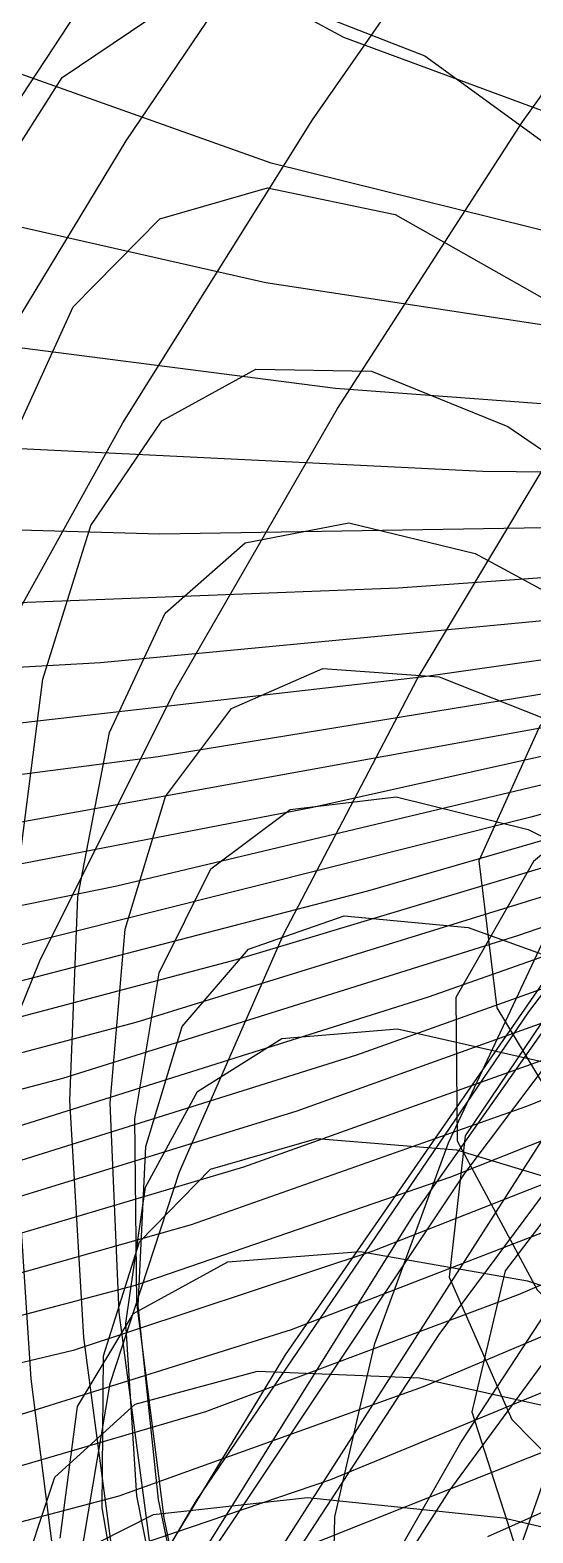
# Model space of a CAD drawing. Header units: metres. Extents: x 6 to 209, y 2 to 206.
# Drawn here: x 51.5 to 61.52, y 104.3 to 134.27 of the extents above; entities that cross this region are included whole.
import ezdxf

# ---------------------------------------------------------------- set-up
doc = ezdxf.new("R2010")
doc.units = ezdxf.units.M

msp = doc.modelspace()

# ---------------------------------------------------------------- linework, layer by layer
for points in [[(129.0956, 101.4556), (132.079, 114.9008), (134.5887, 127.5976), (136.4086, 139.2013), (137.3507, 149.4031), (137.2622, 157.9403), (136.0323, 164.6045), (133.5975, 169.2481), (129.944, 171.7892), (125.1099, 172.2131), (119.1841, 170.5728), (112.3045, 166.9859), (104.6532, 161.6303), (96.451, 154.7374), (87.9497, 146.5833), (79.4239, 137.4789), (71.1613, 127.7587), (63.4527, 117.7686), (56.5816, 107.8539), (50.8144, 98.347)], [(127.1163, 91.7818), (130.4455, 105.5275), (133.4485, 118.7661), (135.8914, 131.1371), (137.5628, 142.3086), (138.2821, 151.9881), (137.9074, 159.9318), (136.3415, 165.9527), (133.5362, 169.9262), (129.4948, 171.7935), (124.2734, 171.5632), (117.9791, 169.3103), (110.7671, 165.1727), (102.8359, 159.346), (94.4209, 152.076), (85.786, 143.6496), (77.215, 134.3844), (69.0016, 124.6173), (61.4388, 114.6926), (54.8092, 104.9493), (49.3739, 95.7097)], [(127.7255, 97.2633), (130.6337, 110.7074), (133.1576, 123.5341), (135.0807, 135.3918), (136.2103, 145.9605), (136.386, 154.9626), (135.4861, 162.1719), (133.4328, 167.4205), (130.1966, 170.604), (125.7978, 171.685), (120.3067, 170.6932), (113.8422, 167.7237), (106.5679, 162.9339), (98.6873, 156.5363), (90.4367, 148.7917), (82.0777, 139.9989), (73.8878, 130.484), (66.1511, 120.5892), (59.1478, 110.6599), (53.145, 101.0331)], [(128.3559, 95.8448), (131.7329, 109.3063), (134.6993, 122.1436), (137.0257, 134.0108), (138.5084, 144.5937), (138.9777, 153.6202), (138.3051, 160.8693), (136.4084, 166.1778), (133.2562, 169.4449), (128.8694, 170.6358), (123.3213, 169.7811), (116.736, 166.9759), (109.2842, 162.3755), (101.1782, 156.1893), (92.6645, 148.6729), (84.0155, 140.119), (75.5199, 130.8464), (67.473, 121.1887), (60.1661, 111.4827), (53.8759, 102.0558)], [(126.3735, 93.1343), (129.1545, 106.3677), (131.6408, 119.1212), (133.6187, 131.0421), (134.8949, 141.8052), (135.3043, 151.1229), (134.7167, 158.7552), (133.0431, 164.5171), (130.2393, 168.2843), (126.3088, 169.9974), (121.3034, 169.6627), (115.3223, 167.3521), (108.5092, 163.1996), (101.0481, 157.3961), (93.157, 150.1824), (85.081, 141.8406), (77.0837, 132.6831), (69.4382, 123.0424), (62.4174, 113.2584), (56.2845, 103.6668)], [(129.5499, 99.6542), (132.9159, 112.6446), (135.7922, 124.9092), (137.9576, 136.1211), (139.2191, 145.9881), (139.4204, 154.2622), (138.4483, 160.7472), (136.2372, 165.3049), (132.7728, 167.8593), (128.0931, 168.3981), (122.288, 166.9725), (115.4964, 163.6951), (107.9024, 158.7348), (99.7286, 152.3105), (91.2294, 144.6831), (82.6814, 136.1455), (74.3744, 127.0126), (66.601, 117.6094), (59.6464, 108.2599), (53.7778, 99.2755)], [(127.6799, 102.0703), (130.0799, 114.5512), (132.0644, 126.3429), (133.4428, 137.1203), (134.0485, 146.5915), (133.7462, 154.5074), (132.4379, 160.6698), (130.0669, 164.9376), (126.6215, 167.2313), (122.1355, 167.535), (116.6886, 165.8968), (110.4038, 162.4263), (103.4442, 157.2903), (96.0075, 150.7066), (88.3194, 142.9362), (80.6265, 134.2732), (73.187, 125.035), (66.2626, 115.5503), (60.1087, 106.1478), (54.9653, 97.1445)], [(50.2353, 131.2954), (54.466, 137.725), (59.046, 144.0139), (63.8149, 149.9378), (68.6137, 155.28), (73.2903, 159.8386), (77.7046, 163.4345), (81.7335, 165.9172), (85.2748, 167.1708), (88.2505, 167.1181), (90.609, 165.7237), (92.3264, 162.9955), (93.4073, 158.9851), (93.8833, 153.7856), (93.8117, 147.5298), (93.2729, 140.3849), (92.3664, 132.5475), (91.2069, 124.2375), (89.9193, 115.6899), (88.6339, 107.1478), (87.4804, 98.854)], [(49.622, 125.8125), (53.4148, 132.0641), (57.6487, 138.3237), (62.1703, 144.3718), (66.8239, 149.9908), (71.4573, 154.9731), (75.9266, 159.1288), (80.1012, 162.2918), (83.8686, 164.3265), (87.1375, 165.1327), (89.8408, 164.649), (91.9379, 162.8555), (93.4149, 159.7751), (94.2853, 155.4723), (94.5883, 150.0521), (94.3871, 143.656), (93.7659, 136.4578), (92.8261, 128.6576), (91.6823, 120.4757), (90.457, 112.1446), (89.2762, 103.9016)], [(130.6572, 103.0721), (133.9563, 115.4328), (136.6947, 126.9842), (138.6619, 137.4227), (139.6786, 146.4812), (139.6038, 153.9376), (138.3407, 159.6221), (135.8411, 163.422), (132.1075, 165.2847), (127.1943, 165.2194), (121.2062, 163.2954), (114.2952, 159.6391), (106.6554, 154.4295), (98.517, 147.8905), (90.1382, 140.2834), (81.7962, 131.8968), (73.7778, 123.0363), (66.3691, 114.0139), (59.8454, 105.1364), (54.4613, 96.6953)], [(50.0772, 120.5424), (53.3454, 126.4372), (57.1293, 132.4772), (61.2866, 138.4534), (65.6694, 144.1545), (70.1296, 149.3735), (74.5238, 153.9162), (78.7188, 157.607), (82.5954, 160.2963), (86.0529, 161.8651), (89.0119, 162.2299), (91.417, 161.3457), (93.2381, 159.2079), (94.471, 155.8527), (95.1371, 151.356), (95.2818, 145.8314), (94.9723, 139.4262), (94.2947, 132.3167), (93.3502, 124.7025), (92.2506, 116.7995), (91.1139, 108.8332), (90.0593, 101.0309)], [(49.6898, 110.7714), (51.6898, 115.7081), (54.3735, 121.086), (57.6259, 126.7267), (61.319, 132.4379), (65.3168, 138.0204), (69.4796, 143.2749), (73.6692, 148.0095), (77.754, 152.0459), (81.6129, 155.2266), (85.1397, 157.4198), (88.2465, 158.5248), (90.8667, 158.4754), (92.9562, 157.2426), (94.4954, 154.8358), (95.4886, 151.3026), (95.9637, 146.7278), (95.9706, 141.2301), (95.5785, 134.9588), (94.8732, 128.0883), (93.953, 120.813), (92.9249, 113.3401), (91.8998, 105.8833), (90.9883, 98.6553)], [(52.4883, 103.6985), (53.0963, 107.2815), (54.4756, 111.5055), (56.5481, 116.2381), (59.2172, 121.325), (62.3723, 126.5955), (65.8921, 131.868), (69.6492, 136.9571), (73.515, 141.6799), (77.3635, 145.8622), (81.0766, 149.3452), (84.5471, 151.991)], [(57.5136, 101.8126), (57.5753, 104.6222), (58.3712, 108.08), (59.8424, 112.0809), (61.912, 116.4969), (64.4876, 121.182), (67.4653, 125.9771), (70.7332, 130.7156), (74.1754, 135.2296), (77.6762, 139.3555), (81.124, 142.94), (84.4154, 145.8455)], [(145.7762, 139.1963), (140.2735, 139.6505), (133.37, 139.0317), (125.2276, 137.446), (116.0475, 135.0377), (106.0641, 131.9833), (95.5374, 128.484), (84.7443, 124.7585), (73.9699, 121.0336), (63.4983, 117.5358), (53.6032, 114.4822), (44.5392, 112.0724)], [(145.8473, 139.6361), (139.0654, 139.4683), (130.901, 138.265), (121.5547, 136.1617), (111.2647, 133.329), (100.2996, 129.966), (88.9493, 126.2926), (77.5155, 122.5404), (66.3024, 118.9436), (55.6064, 115.73), (45.7067, 113.1121)], [(144.7494, 139.475), (136.6686, 138.7137), (127.2589, 136.9834), (116.7595, 134.4464), (105.4447, 131.2966), (93.6151, 127.752), (81.5871, 124.0458), (69.6834, 120.4173), (58.2222, 117.1023), (47.5065, 114.3242)], [(144.755, 138.1988), (140.4701, 139.2742), (134.7958, 139.2659), (127.8566, 138.2501), (119.8173, 136.3427), (110.8776, 133.6948), (101.2657, 130.4858), (91.2313, 126.9168), (81.037, 123.2027), (70.9502, 119.5634), (61.2344, 116.2158), (52.1406, 113.3645), (43.8993, 111.1948)], [(143.0443, 136.7158), (139.887, 138.3898), (135.3744, 138.9927), (129.5966, 138.5711), (122.6832, 137.2121), (114.7999, 135.0396), (106.1433, 132.2091), (96.9342, 128.9012), (87.411, 125.3151), (77.8216, 121.6602), (68.4156, 118.1482), (59.4365, 114.9849), (51.1134, 112.3621)], [(142.3326, 138.7131), (132.9858, 137.421), (122.4021, 135.2549), (110.8583, 132.4002), (98.6619, 129.0696), (86.1414, 125.4943), (73.6354, 121.9149), (61.4815, 118.5723), (50.0054, 115.6973)], [(141.923, 113.9915), (137.6692, 116.1358), (132.1799, 118.0873), (125.6202, 119.8619), (118.1918, 121.4863), (110.1269, 122.9958), (101.6797, 124.4325), (93.1182, 125.8428), (84.7145, 127.2755), (76.7357, 128.7783), (69.4348, 130.396), (63.0417, 132.1676), (57.7553, 134.1241), (53.7369, 136.2866), (51.1044, 138.6644)], [(147.6795, 138.2015), (138.5386, 137.4029), (128.0175, 135.6776), (116.3914, 133.1989), (103.971, 130.1703), (91.0928, 126.817), (78.1077, 123.3772), (65.3699, 120.0924), (53.2248, 117.1976), (41.9981, 114.9123)], [(128.1095, 103.6599), (132.8095, 110.2803), (136.6682, 116.5675), (139.5243, 122.3227), (141.2448, 127.373), (141.7297, 131.5772), (140.916, 134.8306), (138.7803, 137.068), (135.34, 138.2658), (130.653, 138.4419), (124.8164, 137.655), (117.9635, 136.0013), (110.2599, 133.6112), (101.8978, 130.643), (93.0904, 127.2777), (84.0647, 123.7111), (75.0544, 120.1465), (66.2923, 116.7867), (58.0029, 113.8263), (50.395, 111.4439)], [(122.8282, 100.4642), (127.6573, 106.9165), (131.8038, 113.1808), (135.1022, 119.0528), (137.4094, 124.349), (138.6106, 128.9128), (138.6234, 132.62), (137.401, 135.3823), (134.9342, 137.1504), (131.2522, 137.9153), (126.4221, 137.7079), (120.547, 136.5972), (113.7629, 134.688), (106.2343, 132.1155), (98.1496, 129.0408), (89.7142, 125.6441), (81.1449, 122.1178), (72.662, 118.6588), (64.4831, 115.4615), (56.8156, 112.7093), (49.8502, 110.5686)], [(123.0151, 103.5315), (127.372, 109.7213), (131.0245, 115.657), (133.8227, 121.147), (135.6397, 126.0218), (136.3767, 130.14), (135.9668, 133.3925), (134.3773, 135.7063), (131.6115, 137.0469), (127.7094, 137.4184), (122.7458, 136.8635), (116.8291, 135.4613), (110.0977, 133.3237), (102.7156, 130.591), (94.8673, 127.4266), (86.752, 124.01), (78.5771, 120.5306), (70.5517, 117.1798), (62.8799, 114.1436), (55.7541, 111.596), (49.3493, 109.6916)], [(143.7116, 136.8766), (133.4134, 135.6505), (121.8703, 133.621), (109.3919, 130.9788), (96.318, 127.9392), (83.0076, 124.7332), (69.827, 121.5988), (57.1383, 118.7708), (45.2864, 116.472)], [(118.9253, 100.0799), (123.4384, 106.1604), (127.3803, 112.1227), (130.5956, 117.7692), (132.948, 122.9196), (134.3248, 127.4171), (134.6412, 131.1336), (133.8439, 133.9741), (131.9127, 135.8795), (128.8626, 136.8287), (124.7426, 136.8385), (119.6354, 135.9627), (113.6545, 134.2896), (106.9407, 131.9386), (99.6582, 129.0552), (91.9888, 125.8053), (84.1268, 122.3687), (76.2722, 118.9323), (68.6246, 115.6829), (61.3768, 112.7998), (54.7087, 110.4482), (48.7817, 108.7724)], [(120.0042, 102.4512), (124.1897, 108.4137), (127.7682, 114.1906), (130.5953, 119.592), (132.5463, 124.4473), (133.5206, 128.6108), (133.4461, 131.9665), (132.2816, 134.4323), (130.0185, 135.962), (126.6822, 136.5474), (122.331, 136.2171), (117.0548, 135.036), (110.9726, 133.1019), (104.2286, 130.5418), (96.9881, 127.507), (89.4318, 124.1666), (81.7503, 120.7019), (74.1383, 117.2984), (66.788, 114.1396), (59.8831, 111.3991), (53.593, 109.2346), (48.0676, 107.7815)], [(117.0185, 98.5476), (121.4146, 104.4866), (125.3166, 110.3715), (128.5733, 116.0045), (131.0494, 121.202), (132.6302, 125.8018), (133.2262, 129.6679), (132.7764, 132.6957), (131.2508, 134.8148), (128.652, 135.9917), (125.0152, 136.2303), (120.4081, 135.5714), (114.9282, 134.0909), (108.7007, 131.8966), (101.8739, 129.1239), (94.6155, 125.9305), (87.1064, 122.4902), (79.5356, 118.9862), (72.094, 115.6044), (64.9681, 112.5258), (58.3345, 109.9197), (52.354, 107.9374), (47.1666, 106.706)], [(123.6806, 103.3867), (127.512, 109.4627), (130.6961, 115.2693), (133.0994, 120.6166), (134.6084, 125.3358), (135.1348, 129.2858), (134.618, 132.3579), (133.0283, 134.4788), (130.3682, 135.6138), (126.6724, 135.7669), (122.0079, 134.9805), (116.4713, 133.334), (110.1867, 130.9397), (103.3016, 127.9389), (95.9823, 124.4964), (88.409, 120.7939), (80.7698, 117.0233), (73.2549, 113.3789), (66.0506, 110.0506), (59.3334, 107.2164), (53.2644, 105.0352), (47.9842, 103.641)], [(148.3059, 135.8159), (138.3948, 135.1299), (127.1097, 133.6092), (114.7539, 131.4278), (101.6655, 128.787), (88.2066, 125.9068), (74.7513, 123.0168), (61.6731, 120.3472), (49.3328, 118.1194)], [(121.217, 101.8922), (125.227, 107.9096), (128.6432, 113.7312), (131.3266, 119.1647), (133.1568, 124.0365), (134.0367, 128.1986), (133.8965, 131.533), (132.696, 133.9559), (130.4266, 135.4203), (127.1124, 135.9172), (122.8093, 135.476), (117.604, 134.1624), (111.6112, 132.0762), (104.9703, 129.3471), (97.8413, 126.1293), (90.3995, 122.5962), (82.83, 118.9333), (75.322, 115.3309), (68.0628, 111.9775), (61.2317, 109.0517), (54.9945, 106.7162), (49.4983, 105.111)], [(118.9745, 100.31), (123.1675, 106.2763), (126.818, 112.1184), (129.7812, 117.6413), (131.9296, 122.667), (133.1577, 127.0404), (133.3859, 130.6348), (132.5638, 133.3559), (130.6722, 135.145), (127.7243, 135.9809), (123.7657, 135.8799), (118.8732, 134.8951), (113.1527, 133.114), (106.7361, 130.655), (99.7773, 127.6626), (92.4472, 124.302), (84.9283, 120.7523), (77.4094, 117.2003), (70.0789, 113.8325), (63.1194, 110.8288), (56.7015, 108.3549), (50.9789, 106.5562)], [(122.0634, 98.6067), (126.2611, 104.868), (129.9028, 110.9898), (132.8433, 116.7671), (134.9544, 122.0125), (136.1305, 126.5629), (136.2917, 130.2849), (135.3875, 133.0796), (133.3989, 134.8853), (130.3394, 135.6799), (126.2553, 135.481), (121.2242, 134.345), (115.3533, 132.3647), (108.7759, 129.6655), (101.6475, 126.4004), (94.1409, 122.7445), (86.4409, 118.8875), (78.7384, 115.0274), (71.2245, 111.362), (64.084, 108.082), (57.4903, 105.3636), (51.5994, 103.3612)], [(124.7824, 100.0329), (128.8234, 106.3834), (132.2514, 112.517), (134.9257, 118.2302), (136.725, 123.3398), (137.5515, 127.6896), (137.3348, 131.1551), (136.035, 133.6481), (133.6441, 135.1197), (130.1872, 135.561), (125.7218, 135.0038), (120.3364, 133.5185), (114.1483, 131.2117), (107.2997, 128.2214), (99.9537, 124.7119), (92.2887, 120.8676), (84.4936, 116.8856), (76.761, 112.9684), (69.2817, 109.3163), (62.2386, 106.1193), (55.8007, 103.5503)], [(127.366, 101.5637), (131.2132, 107.9489), (134.3937, 114.0396), (136.773, 119.6358), (138.2374, 124.5604), (138.6981, 128.6656), (138.0952, 131.8375), (136.3995, 134.0002), (133.6147, 135.1179), (129.7772, 135.1961), (124.9558, 134.2807), (119.2494, 132.4562), (112.7846, 129.8422), (105.7117, 126.5884), (98.1998, 122.8694), (90.4321, 118.8773), (82.5995, 114.8146), (74.8953, 110.8869), (67.5083, 107.2944), (60.6177, 104.2247)], [(49.1783, 97.8775), (48.4605, 104.5302), (48.0913, 111.0002), (48.0953, 117.06), (48.492, 122.4971), (49.2947, 127.1216), (50.5101, 130.7732), (52.1373, 133.3265), (54.1681, 134.6959), (56.5863, 134.8382), (59.3684, 133.7543), (62.4834, 131.4895), (65.8938, 128.1312), (69.5561, 123.8065), (73.4215, 118.6773), (77.4373, 112.9346), (81.5479, 106.7917), (85.696, 100.4766)], [(142.7792, 134.0991), (131.9264, 133.1274), (119.8784, 131.4652), (106.9666, 129.2962), (93.5507, 126.8248), (80.0069, 124.2684), (66.7155, 121.8477), (54.0482, 119.7783), (42.3557, 118.2617)], [(143.5031, 116.5006), (138.3079, 118.4881), (131.8389, 120.2043), (124.2884, 121.681), (115.8853, 122.9624), (106.8884, 124.1034), (97.577, 125.1662), (88.2417, 126.2175), (79.174, 127.3255), (70.6569, 128.5558), (62.9548, 129.9688), (56.3044, 131.6164), (50.907, 133.539)], [(146.4105, 132.5712), (136.154, 132.1664), (124.5937, 131.0611), (112.0489, 129.4186), (98.8718, 127.4246), (85.4351, 125.28), (72.1203, 123.1917), (59.3045, 121.3651), (47.3482, 119.995)], [(127.4144, 100.7885), (132.9941, 106.1534), (137.672, 111.1533), (141.2572, 115.7095), (143.5982, 119.7554), (144.589, 123.2376), (144.1727, 126.1171), (142.3441, 128.3698), (139.1497, 129.9868), (134.6864, 130.9736), (129.0983, 131.3498), (122.5718, 131.1473), (115.3287, 130.4093), (107.6189, 129.1879), (99.7112, 127.5421), (91.8842, 125.536), (84.416, 123.2357), (77.5748, 120.7076), (71.6088, 118.0159), (66.7377, 115.2206), (63.1446, 112.376), (60.9696, 109.5287), (60.3043, 106.7169), (61.1886, 103.9695)], [(125.609, 99.2138), (131.0232, 104.8936), (135.6422, 110.1993), (139.2717, 115.039), (141.7535, 119.3339), (142.9715, 123.0203), (142.8558, 126.0507), (141.3857, 128.395), (138.5907, 130.0408), (134.5495, 130.993), (129.3873, 131.2729), (123.2722, 130.9175), (116.4085, 129.9768), (109.0301, 128.5125), (101.3924, 126.5951), (93.763, 124.3012), (86.4121, 121.7107), (79.6036, 118.9042), (73.5848, 115.9599), (68.5782, 112.9514), (64.7732, 109.9451), (62.3194, 106.9983), (61.3209, 104.1576)], [(50.8663, 99.9803), (50.135, 106.1662), (49.7637, 112.0488), (49.7814, 117.4223), (50.2109, 122.1), (51.0676, 125.9207), (52.3585, 128.7545), (54.0823, 130.5074), (56.2283, 131.1246), (58.7771, 130.5922), (61.7002, 128.9382), (64.9612, 126.2311), (68.5157, 122.5774), (72.313, 118.1179), (76.2969, 113.0228), (80.4069, 107.4853), (84.5802, 101.7149)], [(143.1854, 127.903), (139.5969, 129.5422), (134.7302, 130.6243), (128.7477, 131.1638), (121.8529, 131.1852), (114.2837, 130.7214), (106.3038, 129.8122), (98.1932, 128.5024), (90.2388, 126.8408), (82.7235, 124.8775), (75.9168, 122.6629), (70.0648, 120.2459), (65.3815, 117.6725), (62.0411, 114.9842), (60.1717, 112.2177), (59.8509, 109.4036), (61.1024, 106.5662), (63.8953, 103.7233)], [(143.8361, 126.9738), (139.8735, 128.692), (134.6386, 129.9334), (128.3108, 130.705), (121.1092, 131.0206), (113.2854, 130.8999), (105.114, 130.3673), (96.8831, 129.4512), (88.8844, 128.1825), (81.4023, 126.5937), (74.704, 124.7179), (69.0302, 122.5878), (64.5862, 120.2349), (61.5348, 117.6889), (59.99, 114.977), (60.0134, 112.1237), (61.6119, 109.1508), (64.7366, 106.0771), (69.2856, 102.9188)], [(149.1718, 130.5902), (139.6561, 130.7456), (128.748, 130.2113), (116.7503, 129.1282), (104.0019, 127.6607), (90.8667, 125.9896), (77.7218, 124.3048), (64.9442, 122.7968), (52.8987, 121.6498), (41.9259, 121.0328)], [(144.6586, 119.1044), (138.4681, 120.8535), (130.9812, 122.2565), (122.418, 123.3632), (113.0351, 124.2386), (103.1175, 124.9587), (92.9688, 125.6076), (82.9008, 126.2736), (73.2227, 127.0446), (64.2309, 128.0042), (56.1989, 129.2282), (49.3674, 130.7799)], [(144.2285, 125.5993), (139.9267, 127.4558), (134.3749, 128.9207), (127.7675, 129.9903), (120.3368, 130.6648), (112.3447, 130.9479), (104.0735, 130.8464), (95.8159, 130.3696), (87.8641, 129.5292), (80.5004, 128.3387), (73.9862, 126.8132), (68.5532, 124.9691), (64.3951, 122.8239), (61.6606, 120.3962), (60.4481, 117.7054), (60.8022, 114.772), (62.7122, 111.6173), (66.1122, 108.2636), (70.8837, 104.7344), (76.8592, 101.0544)], [(142.3372, 128.9126), (132.2222, 128.9388), (120.9313, 128.4239), (108.7858, 127.5093), (96.1356, 126.3534), (83.3476, 125.1256), (70.7934, 123.9986), (58.8367, 123.1417), (47.8214, 122.7131)], [(145.2343, 121.7376), (138.0209, 123.1646), (129.5076, 124.1776), (119.9423, 124.8472), (109.6086, 125.2605), (98.8166, 125.5168), (87.8921, 125.723), (77.1656, 125.989), (66.9615, 126.4227), (57.5864, 127.1251), (49.3193, 128.1857)], [(52.2409, 101.677), (51.5171, 107.3757), (51.1741, 112.6685), (51.2439, 117.3718), (51.7505, 121.3247), (52.7092, 124.3935), (54.1258, 126.4775), (55.9956, 127.5118), (58.3041, 127.4697), (61.0261, 126.3639), (64.1269, 124.2457), (67.5626, 121.2032), (71.2813, 117.3582), (75.2241, 112.8616), (79.3269, 107.8882), (83.5217, 102.6302)], [(144.1497, 126.7393), (134.9382, 127.2919), (124.4864, 127.33), (113.0938, 126.9708), (101.0916, 126.349), (88.8319, 125.6115), (76.6753, 124.9103), (64.9791, 124.397), (54.0856, 124.2155), (44.3098, 124.4958)], [(145.0974, 124.3149), (136.8652, 125.3397), (127.3514, 125.8933), (116.8306, 126.0689), (105.6118, 125.9773), (94.0275, 125.7415), (82.423, 125.4914), (71.1445, 125.3585), (60.5272, 125.4694), (50.8844, 125.9409)], [(53.2627, 102.9886), (52.5706, 108.2018), (52.2894, 112.922), (52.4519, 116.9881), (53.0819, 120.2636), (54.1926, 122.6417), (55.7861, 124.0485), (57.8531, 124.446), (60.3726, 123.8333), (63.3123, 122.2463), (66.6293, 119.7568), (70.2711, 116.4692), (74.1769, 112.5175), (78.2794, 108.0597), (82.5061, 103.2724)], [(53.9071, 103.9523), (53.2749, 108.6949), (53.0922, 112.8706), (53.3916, 116.34), (54.1945, 118.9902), (55.5104, 120.7394), (57.3358, 121.5391), (59.6543, 121.3761), (62.4367, 120.2725), (65.6418, 118.2852), (69.217, 115.5034), (73.1, 112.0457), (77.2201, 108.0552), (81.5006, 103.6949)], [(55.1622, 99.8256), (54.1677, 104.6049), (53.6283, 108.8969), (53.5863, 112.559), (54.072, 115.4725), (55.1028, 117.5476), (56.6822, 118.7259), (58.7991, 118.9827), (61.4282, 118.3275), (64.53, 116.8036), (68.0525, 114.4864), (71.9317, 111.4806), (76.0942, 107.9164), (80.4585, 103.9444)], [(54.9796, 100.5493), (54.06, 104.9686), (53.654, 108.8287), (53.8021, 112.0052), (54.5308, 114.4001), (55.8514, 115.9454), (57.7592, 116.6054), (60.2332, 116.3774), (63.2368, 115.2921), (66.7186, 113.4122), (70.6133, 110.8298), (74.8444, 107.663), (79.3255, 104.0517)], [(54.4309, 100.9788), (53.626, 105.0424), (53.4035, 108.4844), (53.8007, 111.1987), (54.838, 113.1076), (56.5181, 114.1645), (58.8257, 114.355), (61.7276, 113.6976), (65.1736, 112.2427), (69.0975, 110.0705), (73.4195, 107.288), (78.0482, 104.0249)], [(53.5757, 101.0934), (52.9375, 104.7999), (52.9607, 107.8329), (53.6765, 110.105), (55.0969, 111.5586), (57.2134, 112.1678), (59.9975, 111.939), (63.4007, 110.9105), (67.3568, 109.1509), (71.7827, 106.7562), (76.5816, 103.8462)], [(52.0987, 104.1951), (52.4417, 106.8267), (53.5558, 108.6773), (55.4414, 109.7094), (58.0759, 109.9172), (61.4143, 109.3269), (65.3904, 107.9952), (69.9189, 106.0068), (74.8977, 103.4716)], [(51.2442, 103.1736), (51.9921, 105.4157), (53.5918, 106.8728), (56.0286, 107.5269), (59.2624, 107.3918), (63.2288, 106.5118), (67.8407, 104.9599), (72.9914, 102.835)], [(51.7798, 103.5649), (53.9552, 104.6704), (57.0273, 105.0065), (60.9351, 104.6048), (65.5914, 103.5256)]]:
    msp.add_lwpolyline(points)

doc.saveas('drawing.dxf')
